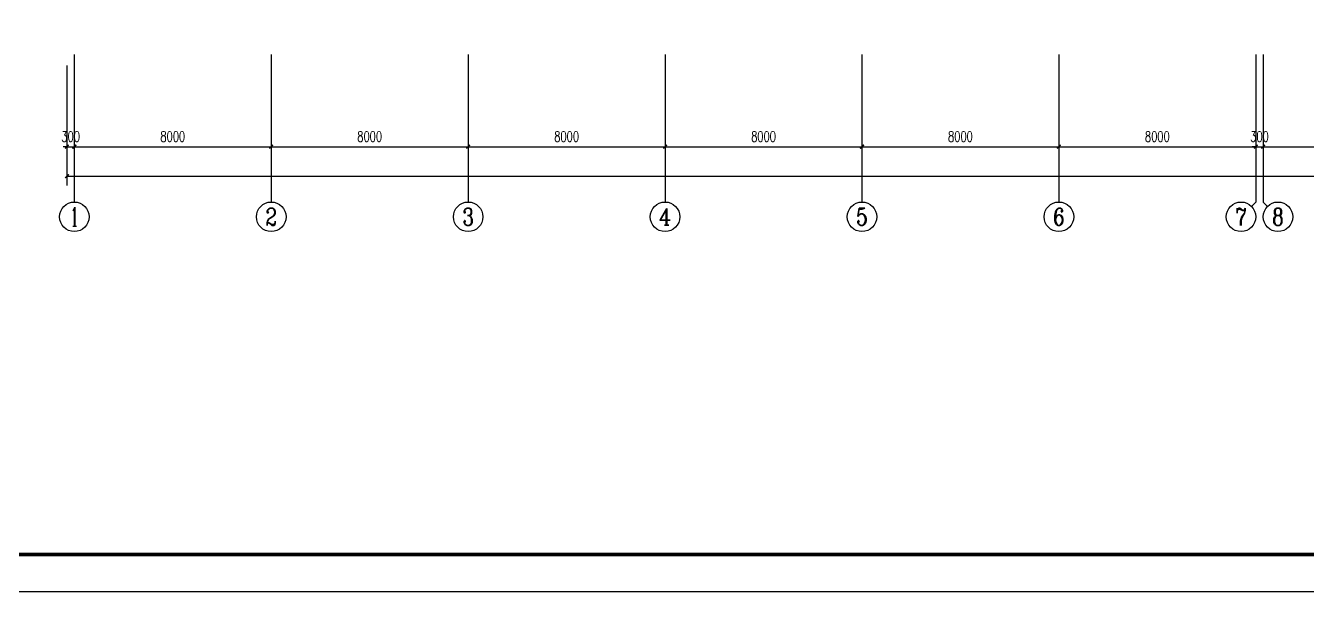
# Model space of a CAD drawing. Extents: x 1725663 to 4653551, y -550461 to 248782.
# Drawn here: x 2058572 to 2110644, y -410778 to -387785 of the extents above; entities that cross this region are included whole.
import ezdxf
from ezdxf.enums import TextEntityAlignment as Align

# ---------------------------------------------------------------- set-up
doc = ezdxf.new("R2010")
doc.units = 0
doc.header["$LTSCALE"] = 1000
for name, color, linetype in [('0-底图', 7, 'Continuous'), ('AXIS', 3, 'Continuous'), ('AXIS_TEXT', 7, 'Continuous'), ('BTTK', 7, 'Continuous'), ('PUB_TITLE', 4, 'Continuous')]:
    doc.layers.add(name, color=color, linetype=linetype)
doc.styles.add('_TCH_AXIS', font='COMPLEX', dxfattribs={"bigfont": 'GBCBIG'})
doc.styles.add('A_DIM_T3', font='SIMPLEX', dxfattribs={"width": 0.7, "bigfont": 'HZ'})
doc.styles.add('COMPLEX', font='COMPLEX')
doc.styles.add('HZ(TK)', font='geniso.shx', dxfattribs={"width": 0.9, "bigfont": 'hztxt.shx'})
doc.dimstyles.new('_TCH_ARCH&&150', dxfattribs={"dimtxt": 420, "dimasz": 150, "dimexe": 375, "dimexo": 450, "dimgap": 202.5, "dimtad": 1, "dimdec": 0, "dimzin": 0, "dimdsep": 46, "dimtxsty": 'A_DIM_T3', "dimblk": 'ARCHTICK', "dimcen": 0.09, "dimclrt": 7, "dimazin": 2, "dimtfac": 1, "dimtdec": 0, "dimtix": 1, "dimtmove": 2, "dimatfit": 3, "dimfxl": 150, "dimtolj": 1, "dimtzin": 0, "dimarcsym": 0})

# ---------------------------------------------------------------- blocks, each defined once
blk = doc.blocks.new('vhtemplate_2020年新竖式图框_A0')
at = {"layer": 'PUB_TITLE', "color": 7}
blk.add_lwpolyline([(0, 0), (1189, 0), (1189, 841), (0, 841)], close=True, dxfattribs=at)
at = {"layer": 'PUB_TITLE', "const_width": 1}
blk.add_lwpolyline([(25, 10), (1179, 10), (1179, 831), (25, 831)], close=True, dxfattribs=at)
at = {"layer": 'BTTK', "color": 4, "style": 'HZ(TK)', "width": 0.9}
for tag, p in [('合作单位', (1144, 743.5)), ('建设单位', (1144, 209.5)), ('工程名称', (1144, 176.5)), ('子项名称', (1154, 160)), ('图纸名称', (1144, 141))]:
    blk.add_attdef(tag, text='', height=3.5, dxfattribs=at).set_placement(p, align=Align.MIDDLE_CENTER)
for tag, p in [('注册证书号', (1156.5, 309.01)), ('注册印章号', (1156.5, 301.01)), ('设计号', (1154, 193)), ('图别', (1137.75, 34)), ('图号', (1170.25, 34)), ('版本号', (1137.75, 26)), ('日期', (1170.25, 26))]:
    blk.add_attdef(tag, text='', height=3.5, dxfattribs=at).set_placement(p, align=Align.MIDDLE)
blk = doc.blocks.new('_ArchTick')
at = {"color": 0, "linetype": 'ByBlock', "const_width": 0.4}
blk.add_lwpolyline([(-0.5, -0.5), (0.5, 0.5)], dxfattribs=at)
blk = doc.blocks.new('*D790')
at = {"layer": 'AXIS', "color": 0, "lineweight": -2, "transparency": 16777216}
for p, q in [((1497007, -308271), (1497007, -313146)), ((1604207, -308271), (1604207, -313146)), ((1497007, -312771), (1604207, -312771))]:
    blk.add_line(p, q, dxfattribs=at)
at = {"layer": 'Defpoints', "color": 0, "transparency": 16777216}
for p in [(1497007, -307821), (1604207, -307821), (1604207, -312771)]:
    blk.add_point(p, dxfattribs=at)
at = {"layer": 'AXIS', "color": 0, "lineweight": -2, "transparency": 16777216, "xscale": 150, "yscale": 150, "zscale": 150, "rotation": 180}
blk.add_blockref('_ArchTick', (1497007, -312771), dxfattribs=at)
at = {"layer": 'AXIS', "color": 0, "lineweight": -2, "transparency": 16777216, "xscale": 150, "yscale": 150, "zscale": 150}
blk.add_blockref('_ArchTick', (1604207, -312771), dxfattribs=at)
at = {"layer": 'AXIS', "color": 7, "transparency": 16777216, "insert": (1550607, -312358), "char_height": 420, "attachment_point": 5, "style": 'A_DIM_T3'}
blk.add_mtext('\\A1;107200', dxfattribs=at)
blk = doc.blocks.new('*D791')
at = {"layer": 'AXIS', "color": 0, "lineweight": -2, "transparency": 16777216}
for p, q in [((1497007, -308271), (1497007, -311946)), ((1497307, -308271), (1497307, -311946)), ((1497007, -311571), (1496857, -311571)), ((1497007, -311571), (1497307, -311571)), ((1497307, -311571), (1497457, -311571))]:
    blk.add_line(p, q, dxfattribs=at)
at = {"layer": 'Defpoints', "color": 0, "transparency": 16777216}
for p in [(1497007, -307821), (1497307, -307821), (1497307, -311571)]:
    blk.add_point(p, dxfattribs=at)
at = {"layer": 'AXIS', "color": 0, "lineweight": -2, "transparency": 16777216, "xscale": 150, "yscale": 150, "zscale": 150}
blk.add_blockref('_ArchTick', (1497007, -311571), dxfattribs=at)
at = {"layer": 'AXIS', "color": 0, "lineweight": -2, "transparency": 16777216, "xscale": 150, "yscale": 150, "zscale": 150, "rotation": 180}
blk.add_blockref('_ArchTick', (1497307, -311571), dxfattribs=at)
at = {"layer": 'AXIS', "color": 7, "transparency": 16777216, "insert": (1497157, -311158), "char_height": 420, "attachment_point": 5, "style": 'A_DIM_T3'}
blk.add_mtext('\\A1;300', dxfattribs=at)
blk = doc.blocks.new('*D792')
at = {"layer": 'AXIS', "color": 0, "lineweight": -2, "transparency": 16777216}
for p, q in [((1497307, -308271), (1497307, -311946)), ((1505307, -308271), (1505307, -311946)), ((1497307, -311571), (1505307, -311571))]:
    blk.add_line(p, q, dxfattribs=at)
at = {"layer": 'Defpoints', "color": 0, "transparency": 16777216}
for p in [(1497307, -307821), (1505307, -307821), (1505307, -311571)]:
    blk.add_point(p, dxfattribs=at)
at = {"layer": 'AXIS', "color": 0, "lineweight": -2, "transparency": 16777216, "xscale": 150, "yscale": 150, "zscale": 150, "rotation": 180}
blk.add_blockref('_ArchTick', (1497307, -311571), dxfattribs=at)
at = {"layer": 'AXIS', "color": 0, "lineweight": -2, "transparency": 16777216, "xscale": 150, "yscale": 150, "zscale": 150}
blk.add_blockref('_ArchTick', (1505307, -311571), dxfattribs=at)
at = {"layer": 'AXIS', "color": 7, "transparency": 16777216, "insert": (1501307, -311158), "char_height": 420, "attachment_point": 5, "style": 'A_DIM_T3'}
blk.add_mtext('\\A1;8000', dxfattribs=at)
blk = doc.blocks.new('*D793')
at = {"layer": 'AXIS', "color": 0, "lineweight": -2, "transparency": 16777216}
for p, q in [((1505307, -308271), (1505307, -311946)), ((1513307, -308271), (1513307, -311946)), ((1505307, -311571), (1513307, -311571))]:
    blk.add_line(p, q, dxfattribs=at)
at = {"layer": 'Defpoints', "color": 0, "transparency": 16777216}
for p in [(1505307, -307821), (1513307, -307821), (1513307, -311571)]:
    blk.add_point(p, dxfattribs=at)
at = {"layer": 'AXIS', "color": 0, "lineweight": -2, "transparency": 16777216, "xscale": 150, "yscale": 150, "zscale": 150, "rotation": 180}
blk.add_blockref('_ArchTick', (1505307, -311571), dxfattribs=at)
at = {"layer": 'AXIS', "color": 0, "lineweight": -2, "transparency": 16777216, "xscale": 150, "yscale": 150, "zscale": 150}
blk.add_blockref('_ArchTick', (1513307, -311571), dxfattribs=at)
at = {"layer": 'AXIS', "color": 7, "transparency": 16777216, "insert": (1509307, -311158), "char_height": 420, "attachment_point": 5, "style": 'A_DIM_T3'}
blk.add_mtext('\\A1;8000', dxfattribs=at)
blk = doc.blocks.new('*D794')
at = {"layer": 'AXIS', "color": 0, "lineweight": -2, "transparency": 16777216}
for p, q in [((1513307, -308271), (1513307, -311946)), ((1521307, -308271), (1521307, -311946)), ((1513307, -311571), (1521307, -311571))]:
    blk.add_line(p, q, dxfattribs=at)
at = {"layer": 'Defpoints', "color": 0, "transparency": 16777216}
for p in [(1513307, -307821), (1521307, -307821), (1521307, -311571)]:
    blk.add_point(p, dxfattribs=at)
at = {"layer": 'AXIS', "color": 0, "lineweight": -2, "transparency": 16777216, "xscale": 150, "yscale": 150, "zscale": 150, "rotation": 180}
blk.add_blockref('_ArchTick', (1513307, -311571), dxfattribs=at)
at = {"layer": 'AXIS', "color": 0, "lineweight": -2, "transparency": 16777216, "xscale": 150, "yscale": 150, "zscale": 150}
blk.add_blockref('_ArchTick', (1521307, -311571), dxfattribs=at)
at = {"layer": 'AXIS', "color": 7, "transparency": 16777216, "insert": (1517307, -311158), "char_height": 420, "attachment_point": 5, "style": 'A_DIM_T3'}
blk.add_mtext('\\A1;8000', dxfattribs=at)
blk = doc.blocks.new('*D795')
at = {"layer": 'AXIS', "color": 0, "lineweight": -2, "transparency": 16777216}
for p, q in [((1521307, -308271), (1521307, -311946)), ((1529307, -308271), (1529307, -311946)), ((1521307, -311571), (1529307, -311571))]:
    blk.add_line(p, q, dxfattribs=at)
at = {"layer": 'Defpoints', "color": 0, "transparency": 16777216}
for p in [(1521307, -307821), (1529307, -307821), (1529307, -311571)]:
    blk.add_point(p, dxfattribs=at)
at = {"layer": 'AXIS', "color": 0, "lineweight": -2, "transparency": 16777216, "xscale": 150, "yscale": 150, "zscale": 150, "rotation": 180}
blk.add_blockref('_ArchTick', (1521307, -311571), dxfattribs=at)
at = {"layer": 'AXIS', "color": 0, "lineweight": -2, "transparency": 16777216, "xscale": 150, "yscale": 150, "zscale": 150}
blk.add_blockref('_ArchTick', (1529307, -311571), dxfattribs=at)
at = {"layer": 'AXIS', "color": 7, "transparency": 16777216, "insert": (1525307, -311158), "char_height": 420, "attachment_point": 5, "style": 'A_DIM_T3'}
blk.add_mtext('\\A1;8000', dxfattribs=at)
blk = doc.blocks.new('*D796')
at = {"layer": 'AXIS', "color": 0, "lineweight": -2, "transparency": 16777216}
for p, q in [((1529307, -308271), (1529307, -311946)), ((1537307, -308271), (1537307, -311946)), ((1529307, -311571), (1537307, -311571))]:
    blk.add_line(p, q, dxfattribs=at)
at = {"layer": 'Defpoints', "color": 0, "transparency": 16777216}
for p in [(1529307, -307821), (1537307, -307821), (1537307, -311571)]:
    blk.add_point(p, dxfattribs=at)
at = {"layer": 'AXIS', "color": 0, "lineweight": -2, "transparency": 16777216, "xscale": 150, "yscale": 150, "zscale": 150, "rotation": 180}
blk.add_blockref('_ArchTick', (1529307, -311571), dxfattribs=at)
at = {"layer": 'AXIS', "color": 0, "lineweight": -2, "transparency": 16777216, "xscale": 150, "yscale": 150, "zscale": 150}
blk.add_blockref('_ArchTick', (1537307, -311571), dxfattribs=at)
at = {"layer": 'AXIS', "color": 7, "transparency": 16777216, "insert": (1533307, -311158), "char_height": 420, "attachment_point": 5, "style": 'A_DIM_T3'}
blk.add_mtext('\\A1;8000', dxfattribs=at)
blk = doc.blocks.new('*D797')
at = {"layer": 'AXIS', "color": 0, "lineweight": -2, "transparency": 16777216}
for p, q in [((1537307, -308271), (1537307, -311946)), ((1545307, -308271), (1545307, -311946)), ((1537307, -311571), (1545307, -311571))]:
    blk.add_line(p, q, dxfattribs=at)
at = {"layer": 'Defpoints', "color": 0, "transparency": 16777216}
for p in [(1537307, -307821), (1545307, -307821), (1545307, -311571)]:
    blk.add_point(p, dxfattribs=at)
at = {"layer": 'AXIS', "color": 0, "lineweight": -2, "transparency": 16777216, "xscale": 150, "yscale": 150, "zscale": 150, "rotation": 180}
blk.add_blockref('_ArchTick', (1537307, -311571), dxfattribs=at)
at = {"layer": 'AXIS', "color": 0, "lineweight": -2, "transparency": 16777216, "xscale": 150, "yscale": 150, "zscale": 150}
blk.add_blockref('_ArchTick', (1545307, -311571), dxfattribs=at)
at = {"layer": 'AXIS', "color": 7, "transparency": 16777216, "insert": (1541307, -311158), "char_height": 420, "attachment_point": 5, "style": 'A_DIM_T3'}
blk.add_mtext('\\A1;8000', dxfattribs=at)
blk = doc.blocks.new('*D798')
at = {"layer": 'AXIS', "color": 0, "lineweight": -2, "transparency": 16777216}
for p, q in [((1545307, -308271), (1545307, -311946)), ((1545607, -308271), (1545607, -311946)), ((1545307, -311571), (1545157, -311571)), ((1545307, -311571), (1545607, -311571)), ((1545607, -311571), (1545757, -311571))]:
    blk.add_line(p, q, dxfattribs=at)
at = {"layer": 'Defpoints', "color": 0, "transparency": 16777216}
for p in [(1545307, -307821), (1545607, -307821), (1545607, -311571)]:
    blk.add_point(p, dxfattribs=at)
at = {"layer": 'AXIS', "color": 0, "lineweight": -2, "transparency": 16777216, "xscale": 150, "yscale": 150, "zscale": 150}
blk.add_blockref('_ArchTick', (1545307, -311571), dxfattribs=at)
at = {"layer": 'AXIS', "color": 0, "lineweight": -2, "transparency": 16777216, "xscale": 150, "yscale": 150, "zscale": 150, "rotation": 180}
blk.add_blockref('_ArchTick', (1545607, -311571), dxfattribs=at)
at = {"layer": 'AXIS', "color": 7, "transparency": 16777216, "insert": (1545457, -311158), "char_height": 420, "attachment_point": 5, "style": 'A_DIM_T3'}
blk.add_mtext('\\A1;300', dxfattribs=at)
blk = doc.blocks.new('*D799')
at = {"layer": 'AXIS', "color": 0, "lineweight": -2, "transparency": 16777216}
for p, q in [((1545607, -308271), (1545607, -311946)), ((1553307, -308271), (1553307, -311946)), ((1545607, -311571), (1553307, -311571))]:
    blk.add_line(p, q, dxfattribs=at)
at = {"layer": 'Defpoints', "color": 0, "transparency": 16777216}
for p in [(1545607, -307821), (1553307, -307821), (1553307, -311571)]:
    blk.add_point(p, dxfattribs=at)
at = {"layer": 'AXIS', "color": 0, "lineweight": -2, "transparency": 16777216, "xscale": 150, "yscale": 150, "zscale": 150, "rotation": 180}
blk.add_blockref('_ArchTick', (1545607, -311571), dxfattribs=at)
at = {"layer": 'AXIS', "color": 0, "lineweight": -2, "transparency": 16777216, "xscale": 150, "yscale": 150, "zscale": 150}
blk.add_blockref('_ArchTick', (1553307, -311571), dxfattribs=at)
at = {"layer": 'AXIS', "color": 7, "transparency": 16777216, "insert": (1549457, -311158), "char_height": 420, "attachment_point": 5, "style": 'A_DIM_T3'}
blk.add_mtext('\\A1;7700', dxfattribs=at)
blk = doc.blocks.new('_AXISO')
blk.add_circle((0, 0), 0.5)
at = {"layer": 'AXIS_TEXT', "style": 'COMPLEX', "width": 1.041667}
blk.add_attdef('A', text='', height=0.56, dxfattribs=at).set_placement((-0.25, -0.28), (0.25, -0.28), align=Align.FIT)
blk = doc.blocks.new('ugjhk')
at = {"layer": 'AXIS'}
for p, q in [((1497307, -307820.8), (1497307, -313820.8)), ((1505307, -307820.8), (1505307, -313820.8)), ((1513307, -307820.8), (1513307, -313820.8)), ((1521307, -307820.8), (1521307, -313820.8)), ((1529307, -307820.8), (1529307, -313820.8)), ((1537307, -307820.8), (1537307, -313820.8)), ((1545307, -307820.8), (1545307, -313820.8)), ((1545607, -307820.8), (1545607, -313820.8)), ((1545131.3, -313996.5), (1545307, -313820.8)), ((1545782.7, -313996.5), (1545607, -313820.8))]:
    blk.add_line(p, q, dxfattribs=at)
ref = blk.add_blockref('_AXISO', (1497307, -314420.8), dxfattribs=dict(at, xscale=1200, yscale=1200, zscale=1200))
ref.add_attrib('A', '1', dxfattribs={"layer": 'AXIS_TEXT', "height": 772.1, "style": '_TCH_AXIS'}).set_placement((1497141.5, -314806.8), (1497472.4, -314806.8), align=Align.FIT)
ref = blk.add_blockref('_AXISO', (1505307, -314420.8), dxfattribs=dict(at, xscale=1200, yscale=1200, zscale=1200))
ref.add_attrib('A', '2', dxfattribs={"layer": 'AXIS_TEXT', "height": 698.9, "style": '_TCH_AXIS'}).set_placement((1505074, -314770.3), (1505540, -314770.3), align=Align.FIT)
ref = blk.add_blockref('_AXISO', (1513307, -314420.8), dxfattribs=dict(at, xscale=1200, yscale=1200, zscale=1200))
ref.add_attrib('A', '3', dxfattribs={"layer": 'AXIS_TEXT', "height": 698.9, "style": '_TCH_AXIS'}).set_placement((1513074, -314770.3), (1513540, -314770.3), align=Align.FIT)
ref = blk.add_blockref('_AXISO', (1521307, -314420.8), dxfattribs=dict(at, xscale=1200, yscale=1200, zscale=1200))
ref.add_attrib('A', '4', dxfattribs={"layer": 'AXIS_TEXT', "height": 668.2, "style": '_TCH_AXIS'}).set_placement((1521052.5, -314754.9), (1521561.5, -314754.9), align=Align.FIT)
ref = blk.add_blockref('_AXISO', (1529307, -314420.8), dxfattribs=dict(at, xscale=1200, yscale=1200, zscale=1200))
ref.add_attrib('A', '5', dxfattribs={"layer": 'AXIS_TEXT', "height": 698.9, "style": '_TCH_AXIS'}).set_placement((1529074, -314770.3), (1529540, -314770.3), align=Align.FIT)
ref = blk.add_blockref('_AXISO', (1537307, -314420.8), dxfattribs=dict(at, xscale=1200, yscale=1200, zscale=1200))
ref.add_attrib('A', '6', dxfattribs={"layer": 'AXIS_TEXT', "height": 698.9, "style": '_TCH_AXIS'}).set_placement((1537074, -314770.3), (1537540, -314770.3), align=Align.FIT)
ref = blk.add_blockref('_AXISO', (1544707, -314420.8), dxfattribs=dict(at, xscale=1200, yscale=1200, zscale=1200))
ref.add_attrib('A', '7', dxfattribs={"layer": 'AXIS_TEXT', "height": 698.9, "style": '_TCH_AXIS'}).set_placement((1544474, -314770.3), (1544940, -314770.3), align=Align.FIT)
ref = blk.add_blockref('_AXISO', (1546207, -314420.8), dxfattribs=dict(at, xscale=1200, yscale=1200, zscale=1200))
ref.add_attrib('A', '8', dxfattribs={"layer": 'AXIS_TEXT', "height": 698.9, "style": '_TCH_AXIS'}).set_placement((1545974, -314770.3), (1546440, -314770.3), align=Align.FIT)
for p1, p2, distance, picture, middle in [((1497007, -307820.8), (1497307, -307820.8), -3750, '*D791', (1497157, -311158.3)), ((1497007, -307820.8), (1604207, -307820.8), -4950, '*D790', (1550607, -312358.3)), ((1497307, -307820.8), (1505307, -307820.8), -3750, '*D792', (1501307, -311158.3)), ((1505307, -307820.8), (1513307, -307820.8), -3750, '*D793', (1509307, -311158.3)), ((1513307, -307820.8), (1521307, -307820.8), -3750, '*D794', (1517307, -311158.3)), ((1521307, -307820.8), (1529307, -307820.8), -3750, '*D795', (1525307, -311158.3)), ((1529307, -307820.8), (1537307, -307820.8), -3750, '*D796', (1533307, -311158.3)), ((1537307, -307820.8), (1545307, -307820.8), -3750, '*D797', (1541307, -311158.3)), ((1545307, -307820.8), (1545607, -307820.8), -3750, '*D798', (1545457, -311158.3)), ((1545607, -307820.8), (1553307, -307820.8), -3750, '*D799', (1549457, -311158.3))]:
    dim = blk.add_aligned_dim(p1=p1, p2=p2, distance=distance, dimstyle='_TCH_ARCH&&150', dxfattribs=at)
    dim.commit()
    dim.dimension.update_dxf_attribs({"geometry": picture, "text_midpoint": middle})

msp = doc.modelspace()

# ---------------------------------------------------------------- block references
at = {"layer": '0-底图', "xscale": 150, "yscale": 150, "zscale": 150}
msp.add_blockref('vhtemplate_2020年新竖式图框_A0', (2031892, -410778), dxfattribs=at)
at = {"layer": '0-底图'}
msp.add_blockref('ugjhk', (563243, -81133), dxfattribs=at)

doc.saveas('drawing.dxf')
